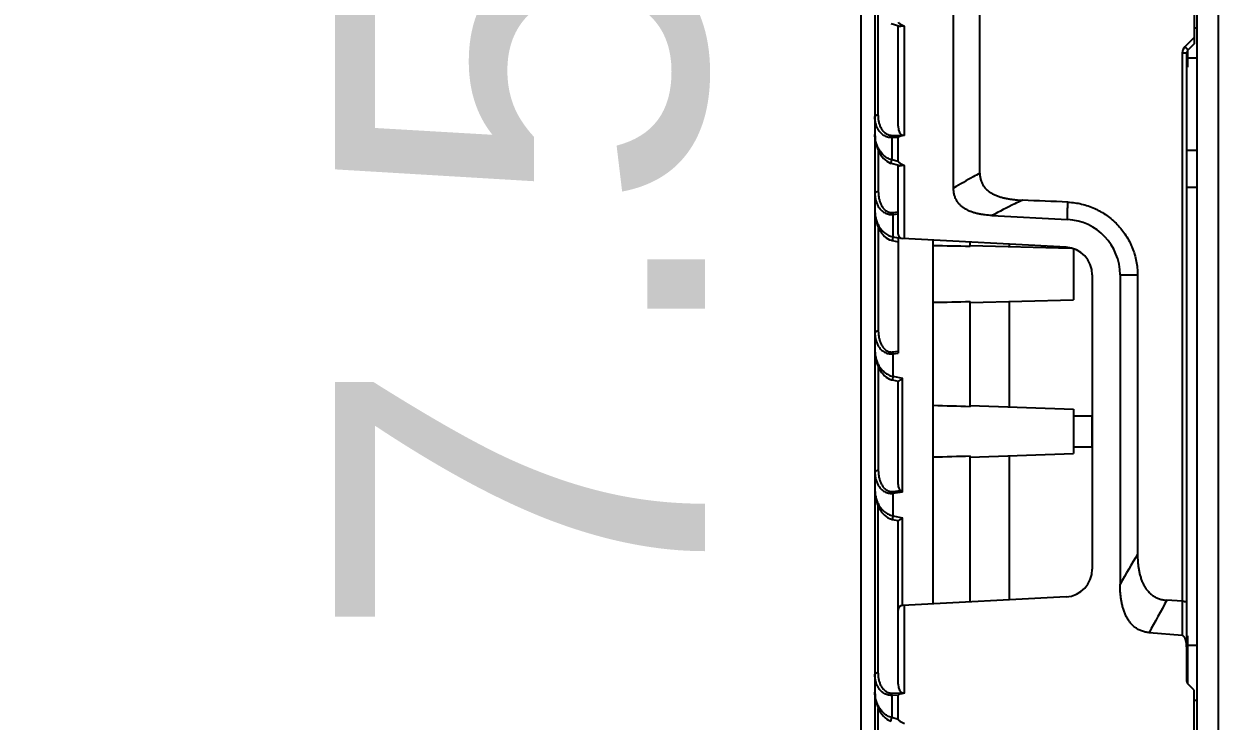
# Model space of a CAD drawing. Header units: millimetres. Extents: x 562 to 17351, y 2396 to 6995.
# Drawn here: x 1040.6 to 1169.7, y 3683.4 to 3758.7 of the extents above; entities that cross this region are included whole.
import ezdxf

# ---------------------------------------------------------------- set-up
doc = ezdxf.new("R2010")
doc.units = ezdxf.units.MM
doc.layers.add('02___PRT_ALL_AXES', color=7, linetype='Continuous')
doc.styles.get("Standard").update_dxf_attribs({"font": 'arial.ttf'})
doc.dimstyles.new('缩小5倍', dxfattribs={"dimtxt": 40, "dimasz": 20, "dimexe": 1, "dimexo": 0.2, "dimgap": 0, "dimtad": 1, "dimtoh": 1, "dimdec": 1, "dimzin": 9, "dimdsep": 46, "dimtxsty": 'Standard', "dimblk": '_FILLED', "dimcen": 0.2, "dimclrd": 256, "dimclre": 256, "dimclrt": 256, "dimadec": 1, "dimazin": 2, "dimtfac": 1, "dimtdec": 1, "dimtofl": 0, "dimtmove": 0, "dimatfit": 3, "dimldrblk": '_FILLED', "dimfxl": 1, "dimtolj": 1, "dimtzin": 0, "dimarcsym": 0})

# ---------------------------------------------------------------- blocks, each defined once
blk = doc.blocks.new('_FILLED')
at = {"color": 0, "linetype": 'ByBlock'}
blk.add_solid([(0, 0), (-1, 0.15), (-1, -0.15)], dxfattribs=at)
blk = doc.blocks.new('*D26')
at = {"lineweight": -2, "transparency": 16777216}
for p, q in [((1126.15, 3872.95), (1126.15, 3892.95)), ((1149, 3852.95), (1125.15, 3852.95)), ((1134.91, 3845.45), (1125.15, 3845.45)), ((1126.15, 3825.45), (1126.15, 3805.45))]:
    blk.add_line(p, q, dxfattribs=at)
at = {"layer": 'Defpoints', "color": 0, "transparency": 16777216}
for p in [(1149.2, 3852.95), (1126.15, 3845.45), (1135.11, 3845.45)]:
    blk.add_point(p, dxfattribs=at)
at = {"lineweight": -2, "transparency": 16777216, "xscale": 20, "yscale": 20, "zscale": 20}
for p, rotation in [((1126.15, 3852.95), 270), ((1126.15, 3845.45), 90)]:
    blk.add_blockref('_FILLED', p, dxfattribs=dict(at, rotation=rotation))
at = {"lineweight": 5, "transparency": 16777216, "insert": (1100.26, 3849.2), "char_height": 40, "attachment_point": 5, "rotation": 90}
blk.add_mtext('\\A1;7.5mm [1/4"]', dxfattribs=at)

msp = doc.modelspace()

# ---------------------------------------------------------------- linework, layer by layer
at = {"color": 7, "linetype": 'Continuous'}
for p, q in [((1167.414, 3845.454), (1167.414, 3507.954)), ((1169.714, 3845.454), (1169.714, 3507.954)), ((1131.114, 3546.748), (1131.114, 3806.66)), ((1132.614, 3806.611), (1132.614, 3550.814)), ((1141.114, 3741), (1141.114, 3785.397)), ((1143.957, 3742.601), (1143.957, 3785.397)), ((1167.114, 3765.579), (1167.114, 3756.579)), ((1132.979, 3748.924), (1132.979, 3760.126)), ((1135.189, 3758.498), (1134.36, 3758.747)), ((1135.114, 3747.678), (1135.114, 3758.52)), ((1135.814, 3746.694), (1135.814, 3758.497)), ((1167.114, 3758.329), (1167.414, 3758.329)), ((1167.114, 3757.273), (1166.12, 3756.279)), ((1166.414, 3755.925), (1166.414, 3754.079)), ((1167.114, 3756.579), (1166.461, 3755.925)), ((1165.827, 3755.572), (1165.827, 3696.33)), ((1166.314, 3755.572), (1165.827, 3755.572)), ((1166.314, 3755.572), (1166.314, 3687.711)), ((1166.414, 3755.079), (1167.414, 3755.079)), ((1166.314, 3754.079), (1166.414, 3754.079)), ((1135.681, 3746.692), (1134.44, 3746.66)), ((1135.114, 3746.463), (1134.44, 3746.446)), ((1134.44, 3746.446), (1134.44, 3744.055)), ((1135.114, 3743.852), (1135.114, 3746.463)), ((1132.979, 3745.051), (1132.979, 3740.614)), ((1135.114, 3743.852), (1134.44, 3744.055)), ((1166.314, 3745.079), (1167.414, 3745.079)), ((1135.189, 3743.422), (1134.36, 3743.671)), ((1135.114, 3736.029), (1135.114, 3743.445)), ((1135.814, 3735.518), (1135.814, 3743.422)), ((1166.314, 3741.079), (1167.414, 3741.079)), ((1134.538, 3738.357), (1135.114, 3738.427)), ((1134.562, 3738.143), (1135.114, 3738.21)), ((1134.562, 3738.143), (1134.562, 3735.719)), ((1145.259, 3738.027), (1153.428, 3737.599)), ((1132.979, 3736.741), (1132.979, 3725.538)), ((1134.492, 3735.327), (1135.114, 3735.2)), ((1134.562, 3735.719), (1135.114, 3735.607)), ((1135.114, 3735.607), (1135.114, 3723.134)), ((1153.271, 3734.603), (1135.588, 3735.53)), ((1138.914, 3696.052), (1138.914, 3735.355)), ((1142.914, 3734.68), (1142.914, 3735.146)), ((1147.114, 3734.926), (1147.114, 3734.687)), ((1156.114, 3731.607), (1156.114, 3699.801)), ((1159.114, 3731.607), (1159.114, 3698.18)), ((1159.114, 3731.607), (1161.004, 3731.607)), ((1161.004, 3731.607), (1161.004, 3701.424)), ((1147.114, 3728.721), (1147.114, 3717.348)), ((1134.538, 3723.281), (1135.114, 3723.352)), ((1134.562, 3723.067), (1135.114, 3723.134)), ((1134.562, 3723.067), (1134.562, 3720.644)), ((1132.979, 3721.665), (1132.979, 3710.463)), ((1134.492, 3720.252), (1135.122, 3720.123)), ((1134.562, 3720.644), (1135.601, 3720.432)), ((1135.114, 3708.942), (1135.114, 3720.123)), ((1135.601, 3708.118), (1135.601, 3720.432)), ((1156.064, 3716.379), (1156.064, 3713.029)), ((1156.114, 3716.329), (1156.064, 3716.379)), ((1156.114, 3713.079), (1156.064, 3713.029)), ((1142.914, 3696.262), (1142.914, 3712.044)), ((1147.114, 3712.06), (1147.114, 3696.482)), ((1134.538, 3708.206), (1135.36, 3708.306)), ((1135.601, 3708.118), (1134.562, 3707.992)), ((1134.562, 3707.992), (1134.562, 3705.568)), ((1132.979, 3688.623), (1132.979, 3706.59)), ((1134.562, 3705.568), (1135.601, 3705.356)), ((1135.601, 3695.879), (1135.601, 3705.356)), ((1134.492, 3705.176), (1135.122, 3705.048)), ((1135.114, 3687.377), (1135.114, 3705.048)), ((1153.271, 3696.805), (1135.588, 3695.878)), ((1165.827, 3696.33), (1164.167, 3696.435)), ((1165.839, 3696.33), (1165.832, 3692.616)), ((1135.814, 3686.392), (1135.814, 3695.89)), ((1165.832, 3692.616), (1162.259, 3692.929)), ((1166.314, 3692.579), (1166.414, 3692.579)), ((1166.414, 3692.579), (1166.414, 3687.414)), ((1166.414, 3691.579), (1167.414, 3691.579)), ((1167.114, 3686.704), (1166.461, 3687.357)), ((1135.681, 3686.39), (1134.44, 3686.359)), ((1135.114, 3686.162), (1134.44, 3686.145)), ((1134.44, 3686.145), (1134.44, 3683.753)), ((1135.114, 3683.551), (1135.114, 3686.162)), ((1167.114, 3677.454), (1167.114, 3686.704)), ((1132.979, 3673.548), (1132.979, 3684.749)), ((1167.114, 3685.634), (1167.414, 3685.634)), ((1135.114, 3683.551), (1134.44, 3683.753))]:
    msp.add_line(p, q, dxfattribs=at)
for points in [[(1132.614, 3746.794), (1132.623, 3746.524), (1132.656, 3746.192), (1132.711, 3745.875), (1132.787, 3745.574), (1132.88, 3745.292), (1132.988, 3745.03), (1133.109, 3744.79), (1133.243, 3744.571), (1133.388, 3744.371), (1133.545, 3744.192), (1133.712, 3744.034), (1133.89, 3743.898), (1134.076, 3743.787), (1134.27, 3743.702), (1134.36, 3743.671)], [(1132.614, 3738.484), (1132.622, 3738.223), (1132.653, 3737.897), (1132.706, 3737.588), (1132.777, 3737.296), (1132.864, 3737.023), (1132.965, 3736.77), (1133.079, 3736.536), (1133.204, 3736.32), (1133.341, 3736.121), (1133.491, 3735.938), (1133.654, 3735.774), (1133.829, 3735.631), (1134.013, 3735.511), (1134.204, 3735.416), (1134.399, 3735.349), (1134.492, 3735.327)], [(1132.614, 3723.408), (1132.622, 3723.148), (1132.653, 3722.822), (1132.706, 3722.512), (1132.777, 3722.221), (1132.864, 3721.947), (1132.965, 3721.694), (1133.079, 3721.461), (1133.204, 3721.245), (1133.341, 3721.046), (1133.491, 3720.863), (1133.654, 3720.699), (1133.829, 3720.555), (1134.013, 3720.435), (1134.204, 3720.341), (1134.399, 3720.274), (1134.492, 3720.252)], [(1132.614, 3708.333), (1132.622, 3708.072), (1132.653, 3707.747), (1132.706, 3707.437), (1132.777, 3707.145), (1132.864, 3706.872), (1132.965, 3706.619), (1133.079, 3706.385), (1133.204, 3706.169), (1133.341, 3705.97), (1133.491, 3705.788), (1133.654, 3705.624), (1133.829, 3705.48), (1134.013, 3705.36), (1134.204, 3705.266), (1134.399, 3705.199), (1134.492, 3705.176)], [(1132.614, 3686.493), (1132.623, 3686.223), (1132.656, 3685.891), (1132.711, 3685.574), (1132.787, 3685.273), (1132.88, 3684.99), (1132.988, 3684.728), (1133.109, 3684.488), (1133.243, 3684.269), (1133.388, 3684.07), (1133.545, 3683.891), (1133.712, 3683.732), (1133.89, 3683.597), (1134.076, 3683.485), (1134.27, 3683.4), (1134.36, 3683.37)]]:
    msp.add_lwpolyline(points, dxfattribs=at)
for centre, radius, start, end in [((1166.827, 3755.572), 1, 135.00003, 179.99997), ((1166.814, 3755.572), 0.5, 134.99958, 180), ((1053.471, 1414.713), 2326.915, 87.53686, 87.658171), ((1147.737, 3739.752), 13.273, 186.03428, 186.96449), ((1153.114, 3731.607), 6, 0, 87), ((1135.614, 3736.029), 0.5, 180, 267), ((1153.114, 3731.607), 3, 0, 87), ((1147.737, 3724.677), 13.273, 186.03428, 186.96449), ((1147.737, 3709.601), 13.273, 186.03428, 186.96449), ((1381.349, 3570.925), 256.09, 149.36384, 150.20388), ((1153.114, 3699.801), 3, 273, 0), ((1373.346, 3580.359), 239.227, 150.97353, 151.92966), ((1165.841, 3696.551), 0.222, 266.35073, 269.39474), ((1135.614, 3695.379), 0.5, 93, 180), ((1166.814, 3687.711), 0.5, 180, 225)]:
    msp.add_arc(centre, radius, start, end, dxfattribs=at)
for centre, major_axis, ratio, start_param, end_param in [((1139.704, 3757.56), (4.588, -1.377), 0.0835026, -3.1165338, -2.5569525), ((1135.814, 3747.792), (0.119, 1.102), 0.6258693, -4.5415474, -3.1625676), ((1139.704, 3746.58), (-4.589, -0.117), 0.0871276, -0.5618031, -0.0022218), ((1139.704, 3742.485), (4.588, -1.377), 0.0835026, -3.1165338, -2.5569525), ((1135.614, 3709.023), (0.085, 0.787), 0.6258693, -4.5415474, -3.504887), ((1135.814, 3687.491), (0.119, 1.102), 0.6258693, -4.5415474, -3.1625676), ((1139.704, 3686.278), (-4.589, -0.117), 0.0871276, -0.5618031, -0.0022218), ((1139.704, 3682.183), (4.588, -1.377), 0.0835026, -3.1165338, -2.5569525)]:
    msp.add_ellipse(centre, major_axis=major_axis, ratio=ratio, start_param=start_param, end_param=end_param, dxfattribs=at)
for points, knots in [([(1135.189, 3758.498), (1135.197, 3758.496), (1135.213, 3758.492), (1135.24, 3758.491), (1135.269, 3758.492), (1135.301, 3758.495), (1135.335, 3758.5), (1135.385, 3758.509), (1135.437, 3758.519), (1135.492, 3758.528), (1135.536, 3758.535), (1135.581, 3758.539), (1135.627, 3758.54), (1135.675, 3758.537), (1135.722, 3758.529), (1135.769, 3758.516), (1135.799, 3758.504), (1135.814, 3758.497)], [0, 0, 0, 0, 0.0375914, 0.0792482, 0.1252574, 0.1755747, 0.2299598, 0.288084, 0.4141072, 0.4812992, 0.550839, 0.6224306, 0.6957885, 0.7705858, 0.846501, 0.923108, 1, 1, 1, 1]), ([(1166.461, 3755.925), (1166.461, 3755.925), (1166.461, 3755.926), (1166.46, 3755.926), (1166.46, 3755.928), (1166.458, 3755.93), (1166.455, 3755.934), (1166.452, 3755.938), (1166.448, 3755.942), (1166.442, 3755.948), (1166.437, 3755.954), (1166.43, 3755.962), (1166.42, 3755.973), (1166.405, 3755.988), (1166.386, 3756.009), (1166.363, 3756.032), (1166.339, 3756.058), (1166.312, 3756.085), (1166.283, 3756.115), (1166.242, 3756.157), (1166.187, 3756.212), (1166.143, 3756.256), (1166.12, 3756.279)], [0, 0, 0, 0, 0.0005463, 0.001555, 0.0052604, 0.0113009, 0.0196906, 0.0304233, 0.0434731, 0.0588088, 0.0763985, 0.0962059, 0.118181, 0.1684187, 0.2266546, 0.2923298, 0.3648387, 0.4434926, 0.5275621, 0.6162397, 0.8040912, 1, 1, 1, 1]), ([(1132.614, 3748.71), (1132.614, 3748.717), (1132.615, 3748.73), (1132.623, 3748.758), (1132.641, 3748.791), (1132.675, 3748.827), (1132.72, 3748.858), (1132.775, 3748.884), (1132.838, 3748.905), (1132.907, 3748.919), (1132.955, 3748.923), (1132.979, 3748.924)], [0, 0, 0, 0, 0.0435279, 0.0880108, 0.1825345, 0.2885723, 0.4082141, 0.5413464, 0.6862801, 0.8403272, 1, 1, 1, 1]), ([(1134.44, 3746.446), (1134.361, 3746.445), (1134.203, 3746.453), (1133.975, 3746.502), (1133.764, 3746.581), (1133.572, 3746.686), (1133.401, 3746.811), (1133.25, 3746.951), (1133.119, 3747.103), (1132.968, 3747.316), (1132.82, 3747.602), (1132.699, 3747.963), (1132.629, 3748.334), (1132.614, 3748.585), (1132.614, 3748.71)], [0, 0, 0, 0, 0.0734565, 0.145212, 0.2147365, 0.2819274, 0.3469796, 0.4102166, 0.4719821, 0.5325921, 0.6512718, 0.7680291, 0.8839955, 1, 1, 1, 1]), ([(1134.44, 3746.66), (1134.405, 3746.659), (1134.335, 3746.661), (1134.231, 3746.675), (1134.13, 3746.699), (1134.003, 3746.744), (1133.857, 3746.82), (1133.652, 3746.974), (1133.485, 3747.163), (1133.351, 3747.37), (1133.238, 3747.584), (1133.129, 3747.864), (1133.041, 3748.212), (1132.99, 3748.566), (1132.979, 3748.805), (1132.979, 3748.924)], [0, 0, 0, 0, 0.0354654, 0.0705862, 0.1052438, 0.1393883, 0.206036, 0.2708369, 0.3962496, 0.4577555, 0.518712, 0.6395334, 0.7596963, 0.8797324, 1, 1, 1, 1]), ([(1134.44, 3744.055), (1134.358, 3744.074), (1134.198, 3744.126), (1133.973, 3744.233), (1133.767, 3744.363), (1133.524, 3744.559), (1133.265, 3744.836), (1133.02, 3745.204), (1132.836, 3745.59), (1132.708, 3745.987), (1132.632, 3746.39), (1132.614, 3746.66), (1132.614, 3746.794)], [0, 0, 0, 0, 0.0719072, 0.1424244, 0.2112551, 0.2783642, 0.407788, 0.5321463, 0.6526549, 0.7702908, 0.8858439, 1, 1, 1, 1]), ([(1134.44, 3746.446), (1134.439, 3746.483), (1134.438, 3746.555), (1134.439, 3746.626), (1134.44, 3746.66)], [0, 0, 0, 0, 0.5206362, 1, 1, 1, 1]), ([(1135.814, 3746.694), (1135.792, 3746.69), (1135.748, 3746.686), (1135.703, 3746.689), (1135.681, 3746.692)], [0, 0, 0, 0, 0.5022889, 1, 1, 1, 1]), ([(1134.36, 3743.671), (1134.359, 3743.672), (1134.358, 3743.672), (1134.357, 3743.674), (1134.356, 3743.677), (1134.356, 3743.681), (1134.355, 3743.685), (1134.355, 3743.69), (1134.356, 3743.697), (1134.356, 3743.706), (1134.358, 3743.721), (1134.361, 3743.74), (1134.365, 3743.763), (1134.372, 3743.798), (1134.384, 3743.847), (1134.4, 3743.912), (1134.419, 3743.982), (1134.433, 3744.03), (1134.44, 3744.055)], [0, 0, 0, 0, 0.0042564, 0.0096624, 0.0168235, 0.0259977, 0.0372917, 0.0507416, 0.0663545, 0.0841234, 0.1260185, 0.1761139, 0.2340034, 0.2991661, 0.4489225, 0.6199323, 0.8059137, 1, 1, 1, 1]), ([(1135.189, 3743.422), (1135.197, 3743.42), (1135.213, 3743.417), (1135.24, 3743.415), (1135.269, 3743.416), (1135.301, 3743.42), (1135.335, 3743.425), (1135.385, 3743.433), (1135.437, 3743.444), (1135.492, 3743.453), (1135.536, 3743.459), (1135.581, 3743.463), (1135.627, 3743.465), (1135.675, 3743.462), (1135.722, 3743.454), (1135.769, 3743.441), (1135.799, 3743.429), (1135.814, 3743.422)], [0, 0, 0, 0, 0.0375914, 0.0792482, 0.1252574, 0.1755747, 0.2299598, 0.288084, 0.4141072, 0.4812992, 0.550839, 0.6224306, 0.6957885, 0.7705858, 0.846501, 0.923108, 1, 1, 1, 1]), ([(1143.957, 3742.601), (1143.718, 3742.472), (1142.762, 3741.953), (1141.817, 3741.415), (1141.114, 3741)], [0, 0, 0, 0, 0.2497989, 1, 1, 1, 1]), ([(1143.957, 3742.601), (1143.957, 3742.474), (1143.969, 3742.284), (1144.012, 3742.034), (1144.058, 3741.85), (1144.119, 3741.67), (1144.196, 3741.496), (1144.287, 3741.329), (1144.392, 3741.17), (1144.51, 3741.021), (1144.683, 3740.836), (1144.925, 3740.63), (1145.244, 3740.423), (1145.584, 3740.252), (1145.937, 3740.112), (1146.3, 3739.998), (1146.669, 3739.906), (1147.041, 3739.834), (1147.417, 3739.777), (1147.92, 3739.72), (1148.299, 3739.695), (1148.552, 3739.685)], [0, 0, 0, 0, 0.0624981, 0.0937645, 0.1250293, 0.1562944, 0.1875589, 0.2188219, 0.250085, 0.2813471, 0.3126086, 0.3750894, 0.4375768, 0.5000684, 0.5625624, 0.6250573, 0.6875516, 0.7500444, 0.812537, 0.8750293, 1, 1, 1, 1]), ([(1132.979, 3740.614), (1132.955, 3740.613), (1132.907, 3740.608), (1132.838, 3740.594), (1132.775, 3740.573), (1132.72, 3740.547), (1132.675, 3740.516), (1132.641, 3740.48), (1132.623, 3740.447), (1132.615, 3740.42), (1132.614, 3740.406), (1132.614, 3740.4)], [0, 0, 0, 0, 0.1596727, 0.3137199, 0.4586536, 0.5917858, 0.7114276, 0.8174654, 0.9119892, 0.956472, 1, 1, 1, 1]), ([(1132.614, 3740.4), (1132.614, 3740.27), (1132.63, 3740.011), (1132.692, 3739.693), (1132.769, 3739.444), (1132.865, 3739.199), (1132.993, 3738.964), (1133.154, 3738.748), (1133.296, 3738.594), (1133.458, 3738.454), (1133.643, 3738.332), (1133.849, 3738.234), (1134.075, 3738.165), (1134.316, 3738.131), (1134.48, 3738.135), (1134.562, 3738.143)], [0, 0, 0, 0, 0.1153342, 0.2306518, 0.2886111, 0.3469272, 0.4652185, 0.5257607, 0.5875758, 0.6510094, 0.7164269, 0.784137, 0.8542438, 0.9264565, 1, 1, 1, 1]), ([(1132.979, 3740.614), (1132.979, 3740.491), (1132.991, 3740.245), (1133.044, 3739.881), (1133.123, 3739.583), (1133.208, 3739.352), (1133.285, 3739.182), (1133.376, 3739.018), (1133.464, 3738.888), (1133.544, 3738.789), (1133.609, 3738.718), (1133.679, 3738.65), (1133.78, 3738.565), (1133.892, 3738.491), (1134.014, 3738.431), (1134.111, 3738.394), (1134.214, 3738.368), (1134.32, 3738.352), (1134.429, 3738.347), (1134.501, 3738.352), (1134.538, 3738.357)], [0, 0, 0, 0, 0.1197468, 0.2392641, 0.3589367, 0.4190333, 0.4794174, 0.5402265, 0.6016493, 0.6326811, 0.6639701, 0.6955655, 0.7275158, 0.7926532, 0.825995, 0.85988, 0.8943027, 0.9292055, 0.9644918, 1, 1, 1, 1]), ([(1145.259, 3738.027), (1145.021, 3738.039), (1144.665, 3738.068), (1144.193, 3738.133), (1143.842, 3738.198), (1143.494, 3738.28), (1143.152, 3738.383), (1142.817, 3738.51), (1142.495, 3738.666), (1142.19, 3738.853), (1141.956, 3739.038), (1141.786, 3739.205), (1141.667, 3739.338), (1141.558, 3739.481), (1141.461, 3739.631), (1141.376, 3739.788), (1141.303, 3739.951), (1141.242, 3740.119), (1141.178, 3740.349), (1141.127, 3740.643), (1141.114, 3740.881), (1141.114, 3741)], [0, 0, 0, 0, 0.1249825, 0.1874825, 0.2499831, 0.3124832, 0.3749828, 0.4374817, 0.4999776, 0.5624683, 0.6249527, 0.6562123, 0.687471, 0.7187305, 0.7499892, 0.7812479, 0.812506, 0.8437643, 0.875023, 0.9375076, 1, 1, 1, 1]), ([(1148.552, 3739.685), (1148.275, 3739.554), (1147.167, 3739.021), (1146.072, 3738.462), (1145.259, 3738.027)], [0, 0, 0, 0, 0.2498535, 1, 1, 1, 1]), ([(1153.428, 3737.599), (1153.428, 3737.756), (1153.43, 3738.069), (1153.437, 3738.461), (1153.446, 3738.774), (1153.456, 3739.087), (1153.466, 3739.322), (1153.474, 3739.479)], [0, 0, 0, 0, 0.2500645, 0.5000899, 0.6250868, 0.7500732, 1, 1, 1, 1]), ([(1153.474, 3739.479), (1153.724, 3739.468), (1154.223, 3739.422), (1154.962, 3739.283), (1155.684, 3739.074), (1156.267, 3738.843), (1156.718, 3738.626), (1157.158, 3738.387), (1157.687, 3738.049), (1158.279, 3737.586), (1158.825, 3737.067), (1159.319, 3736.499), (1159.757, 3735.886), (1160.071, 3735.343), (1160.291, 3734.892), (1160.489, 3734.43), (1160.695, 3733.837), (1160.873, 3733.105), (1160.98, 3732.359), (1161.004, 3731.857), (1161.004, 3731.607)], [0, 0, 0, 0, 0.0623763, 0.1247929, 0.187219, 0.2496563, 0.2808892, 0.3121258, 0.3745934, 0.4370782, 0.4995808, 0.562101, 0.6246383, 0.6871915, 0.7184825, 0.7497768, 0.8123567, 0.8749424, 0.9375347, 1, 1, 1, 1]), ([(1132.614, 3738.484), (1132.614, 3738.345), (1132.633, 3738.066), (1132.714, 3737.652), (1132.85, 3737.244), (1133.046, 3736.847), (1133.307, 3736.471), (1133.585, 3736.191), (1133.846, 3735.998), (1134.066, 3735.873), (1134.306, 3735.775), (1134.475, 3735.733), (1134.562, 3735.719)], [0, 0, 0, 0, 0.1136436, 0.2287387, 0.3460166, 0.4663205, 0.5907086, 0.7204909, 0.7879271, 0.8571383, 0.9279926, 1, 1, 1, 1]), ([(1134.562, 3735.719), (1134.557, 3735.694), (1134.547, 3735.644), (1134.535, 3735.583), (1134.526, 3735.536), (1134.52, 3735.503), (1134.514, 3735.472), (1134.509, 3735.444), (1134.504, 3735.418), (1134.5, 3735.395), (1134.497, 3735.375), (1134.495, 3735.361), (1134.494, 3735.351), (1134.493, 3735.345), (1134.492, 3735.34), (1134.492, 3735.335), (1134.492, 3735.332), (1134.492, 3735.33), (1134.492, 3735.328), (1134.492, 3735.327), (1134.492, 3735.327)], [0, 0, 0, 0, 0.1950845, 0.3825287, 0.4711256, 0.5551805, 0.6338722, 0.7064589, 0.77224, 0.8305998, 0.8809699, 0.9228864, 0.9405428, 0.9559435, 0.969058, 0.9798572, 0.9883177, 0.9944386, 0.9982557, 1, 1, 1, 1]), ([(1132.979, 3725.538), (1132.955, 3725.537), (1132.907, 3725.533), (1132.838, 3725.519), (1132.775, 3725.498), (1132.72, 3725.472), (1132.675, 3725.44), (1132.641, 3725.405), (1132.623, 3725.371), (1132.615, 3725.344), (1132.614, 3725.331), (1132.614, 3725.324)], [0, 0, 0, 0, 0.1596727, 0.3137199, 0.4586536, 0.5917858, 0.7114276, 0.8174654, 0.9119892, 0.956472, 1, 1, 1, 1]), ([(1132.614, 3725.324), (1132.614, 3725.195), (1132.63, 3724.936), (1132.692, 3724.617), (1132.769, 3724.369), (1132.865, 3724.124), (1132.993, 3723.889), (1133.154, 3723.672), (1133.296, 3723.519), (1133.458, 3723.379), (1133.643, 3723.257), (1133.849, 3723.158), (1134.075, 3723.09), (1134.316, 3723.056), (1134.48, 3723.059), (1134.562, 3723.067)], [0, 0, 0, 0, 0.1153342, 0.2306518, 0.2886111, 0.3469272, 0.4652185, 0.5257607, 0.5875758, 0.6510094, 0.7164269, 0.784137, 0.8542438, 0.9264565, 1, 1, 1, 1]), ([(1132.979, 3725.538), (1132.979, 3725.415), (1132.991, 3725.17), (1133.044, 3724.805), (1133.123, 3724.508), (1133.208, 3724.276), (1133.285, 3724.107), (1133.376, 3723.943), (1133.464, 3723.813), (1133.544, 3723.714), (1133.609, 3723.643), (1133.679, 3723.575), (1133.78, 3723.49), (1133.892, 3723.415), (1134.014, 3723.356), (1134.111, 3723.319), (1134.214, 3723.292), (1134.32, 3723.276), (1134.429, 3723.272), (1134.501, 3723.277), (1134.538, 3723.281)], [0, 0, 0, 0, 0.1197468, 0.2392641, 0.3589367, 0.4190333, 0.4794174, 0.5402265, 0.6016493, 0.6326811, 0.6639701, 0.6955655, 0.7275158, 0.7926532, 0.825995, 0.85988, 0.8943027, 0.9292055, 0.9644918, 1, 1, 1, 1]), ([(1132.614, 3723.408), (1132.614, 3723.27), (1132.633, 3722.991), (1132.714, 3722.577), (1132.85, 3722.168), (1133.046, 3721.772), (1133.307, 3721.396), (1133.585, 3721.116), (1133.846, 3720.923), (1134.066, 3720.798), (1134.306, 3720.7), (1134.475, 3720.658), (1134.562, 3720.644)], [0, 0, 0, 0, 0.1136436, 0.2287387, 0.3460166, 0.4663205, 0.5907086, 0.7204909, 0.7879271, 0.8571383, 0.9279926, 1, 1, 1, 1]), ([(1134.562, 3720.644), (1134.557, 3720.618), (1134.547, 3720.569), (1134.535, 3720.507), (1134.526, 3720.46), (1134.52, 3720.427), (1134.514, 3720.397), (1134.509, 3720.368), (1134.504, 3720.343), (1134.5, 3720.32), (1134.497, 3720.3), (1134.495, 3720.285), (1134.494, 3720.276), (1134.493, 3720.27), (1134.492, 3720.264), (1134.492, 3720.26), (1134.492, 3720.257), (1134.492, 3720.254), (1134.492, 3720.253), (1134.492, 3720.252), (1134.492, 3720.252)], [0, 0, 0, 0, 0.1950845, 0.3825287, 0.4711256, 0.5551805, 0.6338722, 0.7064589, 0.77224, 0.8305998, 0.8809699, 0.9228864, 0.9405428, 0.9559435, 0.969058, 0.9798572, 0.9883177, 0.9944386, 0.9982557, 1, 1, 1, 1]), ([(1135.122, 3720.123), (1135.124, 3720.123), (1135.128, 3720.123), (1135.135, 3720.124), (1135.144, 3720.127), (1135.149, 3720.129), (1135.153, 3720.131)], [0, 0, 0, 0, 0.1752662, 0.3980516, 0.6728528, 1, 1, 1, 1]), ([(1135.153, 3720.131), (1135.158, 3720.133), (1135.171, 3720.139), (1135.19, 3720.15), (1135.211, 3720.163), (1135.244, 3720.183), (1135.289, 3720.212), (1135.345, 3720.251), (1135.406, 3720.294), (1135.492, 3720.354), (1135.557, 3720.401), (1135.601, 3720.432)], [0, 0, 0, 0, 0.0346175, 0.0755506, 0.1221493, 0.1737435, 0.2893935, 0.4180102, 0.5559901, 0.7004666, 1, 1, 1, 1]), ([(1132.979, 3710.463), (1132.955, 3710.462), (1132.907, 3710.457), (1132.838, 3710.443), (1132.775, 3710.423), (1132.72, 3710.396), (1132.675, 3710.365), (1132.641, 3710.329), (1132.623, 3710.296), (1132.615, 3710.269), (1132.614, 3710.255), (1132.614, 3710.249)], [0, 0, 0, 0, 0.1596727, 0.3137199, 0.4586536, 0.5917858, 0.7114276, 0.8174654, 0.9119892, 0.956472, 1, 1, 1, 1]), ([(1132.979, 3710.463), (1132.979, 3710.34), (1132.991, 3710.095), (1133.044, 3709.73), (1133.123, 3709.432), (1133.208, 3709.201), (1133.285, 3709.031), (1133.376, 3708.868), (1133.464, 3708.737), (1133.544, 3708.639), (1133.609, 3708.567), (1133.679, 3708.5), (1133.78, 3708.414), (1133.892, 3708.34), (1134.014, 3708.28), (1134.111, 3708.244), (1134.214, 3708.217), (1134.32, 3708.201), (1134.429, 3708.197), (1134.501, 3708.202), (1134.538, 3708.206)], [0, 0, 0, 0, 0.1197468, 0.2392641, 0.3589367, 0.4190333, 0.4794174, 0.5402265, 0.6016493, 0.6326811, 0.6639701, 0.6955655, 0.7275158, 0.7926532, 0.825995, 0.85988, 0.8943027, 0.9292055, 0.9644918, 1, 1, 1, 1]), ([(1132.614, 3710.249), (1132.614, 3710.119), (1132.63, 3709.861), (1132.692, 3709.542), (1132.769, 3709.294), (1132.865, 3709.049), (1132.993, 3708.814), (1133.154, 3708.597), (1133.296, 3708.443), (1133.458, 3708.304), (1133.643, 3708.182), (1133.849, 3708.083), (1134.075, 3708.014), (1134.316, 3707.981), (1134.48, 3707.984), (1134.562, 3707.992)], [0, 0, 0, 0, 0.1153342, 0.2306518, 0.2886111, 0.3469272, 0.4652185, 0.5257607, 0.5875758, 0.6510094, 0.7164269, 0.784137, 0.8542438, 0.9264565, 1, 1, 1, 1]), ([(1132.614, 3708.333), (1132.614, 3708.194), (1132.633, 3707.916), (1132.714, 3707.501), (1132.85, 3707.093), (1133.046, 3706.696), (1133.307, 3706.321), (1133.585, 3706.041), (1133.846, 3705.848), (1134.066, 3705.722), (1134.306, 3705.624), (1134.475, 3705.583), (1134.562, 3705.568)], [0, 0, 0, 0, 0.1136436, 0.2287387, 0.3460166, 0.4663205, 0.5907086, 0.7204909, 0.7879271, 0.8571383, 0.9279926, 1, 1, 1, 1]), ([(1135.601, 3708.118), (1135.56, 3708.15), (1135.48, 3708.213), (1135.399, 3708.276), (1135.36, 3708.306)], [0, 0, 0, 0, 0.5118949, 1, 1, 1, 1]), ([(1134.562, 3705.568), (1134.557, 3705.543), (1134.547, 3705.493), (1134.535, 3705.432), (1134.526, 3705.385), (1134.52, 3705.352), (1134.514, 3705.321), (1134.509, 3705.293), (1134.504, 3705.267), (1134.5, 3705.244), (1134.497, 3705.225), (1134.495, 3705.21), (1134.494, 3705.2), (1134.493, 3705.194), (1134.492, 3705.189), (1134.492, 3705.185), (1134.492, 3705.181), (1134.492, 3705.179), (1134.492, 3705.177), (1134.492, 3705.177), (1134.492, 3705.176)], [0, 0, 0, 0, 0.1950845, 0.3825287, 0.4711256, 0.5551805, 0.6338722, 0.7064589, 0.77224, 0.8305998, 0.8809699, 0.9228864, 0.9405428, 0.9559435, 0.969058, 0.9798572, 0.9883177, 0.9944386, 0.9982557, 1, 1, 1, 1]), ([(1135.153, 3705.055), (1135.158, 3705.058), (1135.171, 3705.064), (1135.19, 3705.074), (1135.211, 3705.087), (1135.244, 3705.108), (1135.289, 3705.137), (1135.345, 3705.176), (1135.406, 3705.218), (1135.492, 3705.279), (1135.557, 3705.325), (1135.601, 3705.356)], [0, 0, 0, 0, 0.0346175, 0.0755506, 0.1221493, 0.1737435, 0.2893935, 0.4180102, 0.5559901, 0.7004666, 1, 1, 1, 1]), ([(1135.122, 3705.048), (1135.124, 3705.048), (1135.128, 3705.048), (1135.135, 3705.049), (1135.144, 3705.052), (1135.149, 3705.054), (1135.153, 3705.055)], [0, 0, 0, 0, 0.1752662, 0.3980516, 0.6728528, 1, 1, 1, 1]), ([(1161.004, 3701.424), (1161.004, 3701.15), (1161.017, 3700.739), (1161.069, 3700.193), (1161.126, 3699.786), (1161.205, 3699.383), (1161.308, 3698.985), (1161.438, 3698.594), (1161.599, 3698.216), (1161.796, 3697.854), (1162.031, 3697.517), (1162.262, 3697.262), (1162.466, 3697.079), (1162.629, 3696.954), (1162.801, 3696.841), (1162.981, 3696.742), (1163.168, 3696.656), (1163.361, 3696.585), (1163.558, 3696.527), (1163.826, 3696.469), (1164.031, 3696.444), (1164.167, 3696.435)], [0, 0, 0, 0, 0.1249987, 0.1875088, 0.2500179, 0.3125262, 0.3750341, 0.4375406, 0.5000438, 0.5625409, 0.625029, 0.687506, 0.7187609, 0.7500147, 0.7812684, 0.8125209, 0.8437732, 0.8750248, 0.9062749, 0.9375262, 1, 1, 1, 1]), ([(1162.259, 3692.929), (1162.119, 3692.941), (1161.909, 3692.972), (1161.636, 3693.043), (1161.435, 3693.11), (1161.24, 3693.192), (1161.052, 3693.289), (1160.872, 3693.401), (1160.7, 3693.525), (1160.539, 3693.663), (1160.338, 3693.86), (1160.112, 3694.133), (1159.884, 3694.489), (1159.693, 3694.868), (1159.536, 3695.261), (1159.41, 3695.665), (1159.31, 3696.077), (1159.234, 3696.493), (1159.178, 3696.912), (1159.128, 3697.474), (1159.114, 3697.898), (1159.114, 3698.18)], [0, 0, 0, 0, 0.0624825, 0.0937392, 0.1249955, 0.1562524, 0.1875093, 0.218766, 0.250023, 0.2812798, 0.3125364, 0.3750183, 0.4375087, 0.500005, 0.562505, 0.6250066, 0.6875086, 0.7500102, 0.8125119, 0.8750147, 1, 1, 1, 1]), ([(1165.839, 3696.33), (1165.871, 3696.329), (1165.933, 3696.327), (1166.022, 3696.321), (1166.104, 3696.311), (1166.165, 3696.3), (1166.208, 3696.289), (1166.235, 3696.281), (1166.259, 3696.273), (1166.278, 3696.264), (1166.294, 3696.254), (1166.305, 3696.245), (1166.312, 3696.236), (1166.314, 3696.229), (1166.314, 3696.226), (1166.314, 3696.224)], [0, 0, 0, 0, 0.1889881, 0.3692481, 0.534436, 0.6790667, 0.7422999, 0.7989048, 0.8486008, 0.8912478, 0.926918, 0.9560341, 0.9796458, 0.9900538, 1, 1, 1, 1]), ([(1166.314, 3691.386), (1166.314, 3691.445), (1166.311, 3691.562), (1166.296, 3691.736), (1166.269, 3691.91), (1166.236, 3692.052), (1166.203, 3692.164), (1166.173, 3692.247), (1166.138, 3692.327), (1166.097, 3692.405), (1166.048, 3692.478), (1165.999, 3692.532), (1165.954, 3692.569), (1165.916, 3692.592), (1165.876, 3692.609), (1165.847, 3692.615), (1165.832, 3692.616)], [0, 0, 0, 0, 0.1250023, 0.2500002, 0.3749933, 0.4999772, 0.5624815, 0.6249848, 0.6874863, 0.7499839, 0.8124732, 0.87494, 0.9062104, 0.9374754, 0.9687423, 1, 1, 1, 1]), ([(1132.614, 3688.409), (1132.614, 3688.415), (1132.615, 3688.429), (1132.623, 3688.456), (1132.641, 3688.489), (1132.675, 3688.525), (1132.72, 3688.556), (1132.775, 3688.583), (1132.838, 3688.603), (1132.907, 3688.617), (1132.955, 3688.622), (1132.979, 3688.623)], [0, 0, 0, 0, 0.0435279, 0.0880108, 0.1825345, 0.2885723, 0.4082141, 0.5413464, 0.6862801, 0.8403272, 1, 1, 1, 1]), ([(1134.44, 3686.359), (1134.405, 3686.358), (1134.335, 3686.36), (1134.231, 3686.374), (1134.13, 3686.398), (1134.003, 3686.443), (1133.857, 3686.519), (1133.652, 3686.672), (1133.485, 3686.861), (1133.351, 3687.068), (1133.238, 3687.282), (1133.129, 3687.562), (1133.041, 3687.91), (1132.99, 3688.265), (1132.979, 3688.504), (1132.979, 3688.623)], [0, 0, 0, 0, 0.0354654, 0.0705862, 0.1052438, 0.1393883, 0.206036, 0.2708369, 0.3962496, 0.4577555, 0.518712, 0.6395334, 0.7596963, 0.8797324, 1, 1, 1, 1]), ([(1134.44, 3686.145), (1134.361, 3686.143), (1134.203, 3686.152), (1133.975, 3686.2), (1133.764, 3686.28), (1133.572, 3686.385), (1133.401, 3686.509), (1133.25, 3686.65), (1133.119, 3686.802), (1132.968, 3687.015), (1132.82, 3687.3), (1132.699, 3687.661), (1132.629, 3688.033), (1132.614, 3688.283), (1132.614, 3688.409)], [0, 0, 0, 0, 0.0734565, 0.145212, 0.2147365, 0.2819274, 0.3469796, 0.4102166, 0.4719821, 0.5325921, 0.6512718, 0.7680291, 0.8839955, 1, 1, 1, 1]), ([(1134.44, 3683.753), (1134.358, 3683.773), (1134.198, 3683.824), (1133.973, 3683.931), (1133.767, 3684.062), (1133.524, 3684.257), (1133.265, 3684.535), (1133.02, 3684.903), (1132.836, 3685.289), (1132.708, 3685.686), (1132.632, 3686.088), (1132.614, 3686.358), (1132.614, 3686.493)], [0, 0, 0, 0, 0.0719072, 0.1424244, 0.2112551, 0.2783642, 0.407788, 0.5321463, 0.6526549, 0.7702908, 0.8858439, 1, 1, 1, 1]), ([(1134.44, 3686.145), (1134.439, 3686.182), (1134.438, 3686.253), (1134.439, 3686.325), (1134.44, 3686.359)], [0, 0, 0, 0, 0.5206362, 1, 1, 1, 1]), ([(1135.814, 3686.392), (1135.792, 3686.388), (1135.748, 3686.384), (1135.703, 3686.387), (1135.681, 3686.39)], [0, 0, 0, 0, 0.5022889, 1, 1, 1, 1]), ([(1134.36, 3683.37), (1134.359, 3683.37), (1134.358, 3683.371), (1134.357, 3683.373), (1134.356, 3683.376), (1134.356, 3683.379), (1134.355, 3683.384), (1134.355, 3683.389), (1134.356, 3683.395), (1134.356, 3683.405), (1134.358, 3683.419), (1134.361, 3683.439), (1134.365, 3683.461), (1134.372, 3683.496), (1134.384, 3683.546), (1134.4, 3683.611), (1134.419, 3683.68), (1134.433, 3683.729), (1134.44, 3683.753)], [0, 0, 0, 0, 0.0042564, 0.0096624, 0.0168235, 0.0259977, 0.0372917, 0.0507416, 0.0663545, 0.0841234, 0.1260185, 0.1761139, 0.2340034, 0.2991661, 0.4489225, 0.6199323, 0.8059137, 1, 1, 1, 1])]:
    msp.add_open_spline(points, degree=3, knots=knots, dxfattribs=at)
for points in [[(1142.914, 3717.364), (1141.581, 3717.402), (1140.248, 3717.439), (1138.914, 3717.477)], [(1138.914, 3711.931), (1140.248, 3711.968), (1141.581, 3712.006), (1142.914, 3712.044)]]:
    msp.add_open_spline(points, degree=3, dxfattribs=at)
at = {"layer": '02___PRT_ALL_AXES', "color": 7, "linetype": 'Continuous'}
for p, q in [((1142.914, 3734.797), (1153.845, 3734.511)), ((1154.064, 3734.45), (1154.064, 3728.903)), ((1142.914, 3728.611), (1154.064, 3728.903)), ((1142.914, 3717.364), (1142.914, 3728.728)), ((1142.914, 3717.494), (1154.064, 3717.105)), ((1154.064, 3717.105), (1154.064, 3712.303)), ((1154.064, 3716.379), (1156.064, 3716.379)), ((1142.914, 3711.913), (1154.064, 3712.303)), ((1154.064, 3713.029), (1156.064, 3713.029))]:
    msp.add_line(p, q, dxfattribs=at)
for points in [[(1142.914, 3734.68), (1141.581, 3734.706), (1140.248, 3734.732), (1138.914, 3734.758)], [(1138.914, 3728.65), (1140.248, 3728.676), (1141.581, 3728.702), (1142.914, 3728.728)]]:
    msp.add_open_spline(points, degree=3, dxfattribs=at)

# ---------------------------------------------------------------- dimensions: what is measured, and where the dimension line sits
at = {"color": 6, "lineweight": 5}
dim = msp.add_linear_dim(base=(1126.152, 3845.454), p1=(1149.197, 3852.954), p2=(1135.114, 3845.454), angle=90, dimstyle='缩小5倍', override={"dimpost": 'mm'}, dxfattribs=at)
dim.commit()
dim.dimension.update_dxf_attribs({"geometry": '*D26', "text_midpoint": (1126.152, 3849.204), "dimtype": 160})

doc.saveas('drawing.dxf')
